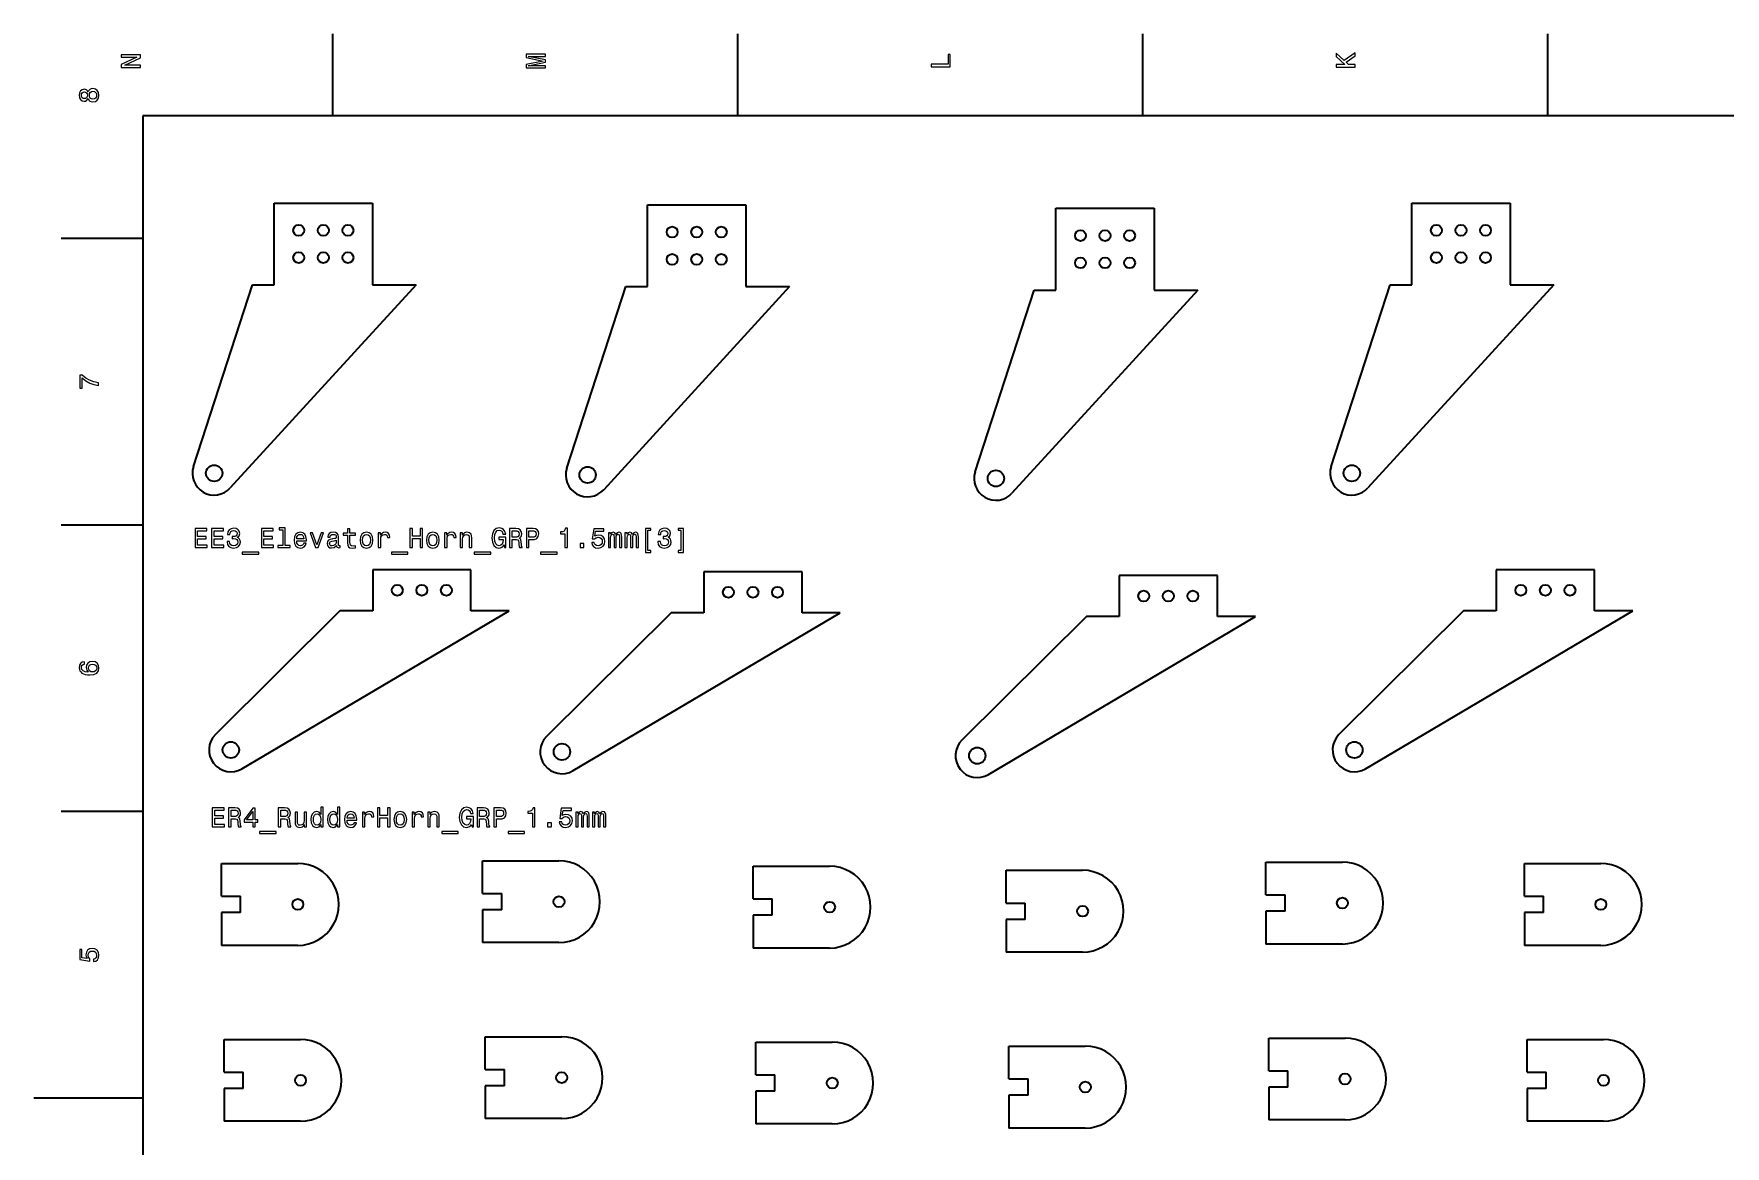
# Model space of a CAD drawing. Extents: x 0 to 1000, y 0 to 400.
# Drawn here: x 0 to 309.9, y 191.2 to 395 of the extents above; entities that cross this region are included whole.
import ezdxf

# ---------------------------------------------------------------- set-up
doc = ezdxf.new("R2010")
doc.units = 0

msp = doc.modelspace()

# ---------------------------------------------------------------- linework, layer by layer
at = {"color": 7, "lineweight": 35}
for p, q in [((54.799999, 380), (54.799999, 395)), ((129, 380), (129, 395)), ((203.199997, 380), (203.199997, 395)), ((277.399994, 380), (277.399994, 395)), ((980, 380), (20, 380)), ((20, 380), (20, 20)), ((44.046356, 363.994141), (62.046356, 363.994141)), ((44.046356, 348.994141), (44.046356, 363.994141)), ((62.046356, 363.994141), (62.046356, 348.994141)), ((112.466492, 363.674438), (130.466492, 363.674438)), ((112.466492, 348.674438), (112.466492, 363.674438)), ((130.466492, 363.674438), (130.466492, 348.674438)), ((187.281113, 363.034973), (205.281113, 363.034973)), ((187.281113, 348.034973), (187.281113, 363.034973)), ((205.281113, 363.034973), (205.281113, 348.034973)), ((252.504135, 363.994141), (270.50415, 363.994141)), ((252.504135, 348.994141), (252.504135, 363.994141)), ((270.50415, 363.994141), (270.50415, 348.994141)), ((20, 357.5), (5, 357.5)), ((29.242001, 315.729797), (40.046356, 348.994141)), ((70.046356, 348.994141), (35.996998, 311.793457)), ((40.046356, 348.994141), (44.046356, 348.994141)), ((62.046356, 348.994141), (70.046356, 348.994141)), ((97.662132, 315.410095), (108.466492, 348.674438)), ((138.466492, 348.674438), (104.41713, 311.473755)), ((108.466492, 348.674438), (112.466492, 348.674438)), ((130.466492, 348.674438), (138.466492, 348.674438)), ((172.476761, 314.77063), (183.281113, 348.034973)), ((213.281113, 348.034973), (179.23175, 310.83429)), ((183.281113, 348.034973), (187.281113, 348.034973)), ((205.281113, 348.034973), (213.281113, 348.034973)), ((237.699783, 315.729797), (248.504135, 348.994141)), ((278.50415, 348.994141), (244.454773, 311.793457)), ((248.504135, 348.994141), (252.504135, 348.994141)), ((270.50415, 348.994141), (278.50415, 348.994141)), ((20, 305), (5, 305)), ((62.096001, 296.791779), (62.096001, 289.291779)), ((80.096001, 296.791779), (62.096001, 296.791779)), ((80.096001, 289.291779), (80.096001, 296.791779)), ((122.771049, 296.441071), (122.771049, 288.941071)), ((140.771057, 296.441071), (122.771049, 296.441071)), ((140.771057, 288.941071), (140.771057, 296.441071)), ((198.877899, 295.739624), (198.877899, 288.239624)), ((216.877899, 295.739624), (198.877899, 295.739624)), ((216.877899, 288.239624), (216.877899, 295.739624)), ((267.970276, 296.791809), (267.970276, 289.291809)), ((285.970276, 296.791809), (267.970276, 296.791809)), ((285.970276, 289.291809), (285.970276, 296.791809)), ((56.096001, 289.291779), (33.277344, 266.629944)), ((38.131428, 260.348389), (87.096001, 289.291779)), ((62.096001, 289.291779), (56.096001, 289.291779)), ((87.096001, 289.291779), (80.096001, 289.291779)), ((116.771049, 288.941071), (93.952393, 266.279236)), ((98.806473, 259.997681), (147.771057, 288.941071)), ((122.771049, 288.941071), (116.771049, 288.941071)), ((147.771057, 288.941071), (140.771057, 288.941071)), ((192.877899, 288.239624), (170.059235, 265.577789)), ((174.91333, 259.296204), (223.877899, 288.239624)), ((198.877899, 288.239624), (192.877899, 288.239624)), ((223.877899, 288.239624), (216.877899, 288.239624)), ((261.970276, 289.291809), (239.151611, 266.629974)), ((244.005707, 260.348389), (292.970276, 289.291809)), ((267.970276, 289.291809), (261.970276, 289.291809)), ((292.970276, 289.291809), (285.970276, 289.291809)), ((20, 252.5), (5, 252.5)), ((34.374817, 236.98587), (34.374817, 242.98587)), ((34.374817, 242.98587), (48.374817, 242.98587)), ((82.225311, 237.48172), (82.225311, 243.48172)), ((82.225311, 243.48172), (96.225311, 243.48172)), ((131.81131, 236.48999), (131.81131, 242.48999)), ((131.81131, 242.48999), (145.81131, 242.48999)), ((178.17421, 235.746216), (178.17421, 241.746216)), ((178.17421, 241.746216), (192.17421, 241.746216)), ((225.776779, 237.233795), (225.776779, 243.233795)), ((225.776779, 243.233795), (239.776779, 243.233795)), ((273.131409, 236.985855), (273.131409, 242.985855)), ((273.131409, 242.985855), (287.131409, 242.985855)), ((34.374817, 236.98587), (37.874817, 236.98587)), ((37.874817, 233.98587), (37.874817, 236.98587)), ((82.225311, 237.48172), (85.725311, 237.48172)), ((85.725311, 234.48172), (85.725311, 237.48172)), ((131.81131, 236.48999), (135.31131, 236.48999)), ((135.31131, 233.48999), (135.31131, 236.48999)), ((178.17421, 235.746216), (181.67421, 235.746216)), ((181.67421, 232.746216), (181.67421, 235.746216)), ((225.776779, 237.233795), (229.276779, 237.233795)), ((229.276779, 234.233795), (229.276779, 237.233795)), ((273.131409, 236.985855), (276.631409, 236.985855)), ((276.631409, 233.985855), (276.631409, 236.985855)), ((37.874817, 233.98587), (34.374817, 233.98587)), ((34.374817, 233.98587), (34.374817, 227.98587)), ((85.725311, 234.48172), (82.225311, 234.48172)), ((82.225311, 234.48172), (82.225311, 228.48172)), ((135.31131, 233.48999), (131.81131, 233.48999)), ((131.81131, 233.48999), (131.81131, 227.48999)), ((181.67421, 232.746216), (178.17421, 232.746216)), ((178.17421, 232.746216), (178.17421, 226.746216)), ((229.276779, 234.233795), (225.776779, 234.233795)), ((225.776779, 234.233795), (225.776779, 228.233795)), ((276.631409, 233.985855), (273.131409, 233.985855)), ((273.131409, 233.985855), (273.131409, 227.985855)), ((48.374817, 227.98587), (34.374817, 227.98587)), ((96.225311, 228.48172), (82.225311, 228.48172)), ((145.81131, 227.48999), (131.81131, 227.48999)), ((192.17421, 226.746216), (178.17421, 226.746216)), ((239.776779, 228.233795), (225.776779, 228.233795)), ((287.131409, 227.985855), (273.131409, 227.985855)), ((34.870667, 204.754959), (34.870667, 210.754959)), ((34.870667, 210.754959), (48.870667, 210.754959)), ((82.721161, 205.250809), (82.721161, 211.250809)), ((82.721161, 211.250809), (96.721161, 211.250809)), ((226.272629, 205.002884), (226.272629, 211.002884)), ((226.272629, 211.002884), (240.272629, 211.002884)), ((273.627258, 204.754944), (273.627258, 210.754944)), ((273.627258, 210.754944), (287.627258, 210.754944)), ((132.307159, 204.259079), (132.307159, 210.259079)), ((132.307159, 210.259079), (146.307159, 210.259079)), ((178.670059, 203.515305), (178.670059, 209.515305)), ((178.670059, 209.515305), (192.670059, 209.515305)), ((34.870667, 204.754959), (38.370667, 204.754959)), ((38.370667, 201.754959), (38.370667, 204.754959)), ((82.721161, 205.250809), (86.221161, 205.250809)), ((86.221161, 202.250809), (86.221161, 205.250809)), ((226.272629, 205.002884), (229.772629, 205.002884)), ((229.772629, 202.002884), (229.772629, 205.002884)), ((273.627258, 204.754944), (277.127258, 204.754944)), ((277.127258, 201.754944), (277.127258, 204.754944)), ((38.370667, 201.754959), (34.870667, 201.754959)), ((34.870667, 201.754959), (34.870667, 195.754959)), ((86.221161, 202.250809), (82.721161, 202.250809)), ((82.721161, 202.250809), (82.721161, 196.250809)), ((132.307159, 204.259079), (135.807159, 204.259079)), ((135.807159, 201.259079), (135.807159, 204.259079)), ((178.670059, 203.515305), (182.170059, 203.515305)), ((182.170059, 200.515305), (182.170059, 203.515305)), ((229.772629, 202.002884), (226.272629, 202.002884)), ((226.272629, 202.002884), (226.272629, 196.002884)), ((277.127258, 201.754944), (273.627258, 201.754944)), ((273.627258, 201.754944), (273.627258, 195.754944)), ((20, 200), (0, 200)), ((135.807159, 201.259079), (132.307159, 201.259079)), ((132.307159, 201.259079), (132.307159, 195.259079)), ((182.170059, 200.515305), (178.670059, 200.515305)), ((178.670059, 200.515305), (178.670059, 194.515305)), ((48.870667, 195.754959), (34.870667, 195.754959)), ((96.721161, 196.250809), (82.721161, 196.250809)), ((146.307159, 195.259079), (132.307159, 195.259079)), ((240.272629, 196.002884), (226.272629, 196.002884)), ((287.627258, 195.754944), (273.627258, 195.754944)), ((192.670059, 194.515305), (178.670059, 194.515305))]:
    msp.add_line(p, q, dxfattribs=at)
at = {"color": 7, "lineweight": 13}
for points in [[(19.533215, 388.850159), (19.533215, 389.268738), (16.663618, 389.268738), (19.533215, 390.610229), (19.533215, 391.149872), (16.033215, 391.149872), (16.033215, 390.726227), (18.902811, 390.726227), (16.033215, 389.399872), (16.033215, 388.850159)], [(93.733215, 388.739197), (93.733215, 389.127533), (90.555984, 389.127533), (93.733215, 389.783142), (93.733215, 390.216858), (90.555984, 390.867432), (93.733215, 390.867432), (93.733215, 391.260803), (90.233215, 391.260803), (90.233215, 390.645538), (93.319672, 390), (90.233215, 389.359528), (90.233215, 388.739197)], [(167.933212, 388.976227), (167.933212, 391.225525), (167.509583, 391.225525), (167.509583, 389.440216), (164.433212, 389.440216), (164.433212, 388.976227)], [(242.133209, 388.90564), (242.133209, 389.369598), (240.887527, 389.369598), (240.443726, 389.783142), (242.133209, 390.958221), (242.133209, 391.523071), (240.105835, 390.110962), (238.633209, 391.482727), (238.633209, 390.867432), (240.25209, 389.369598), (238.633209, 389.369598), (238.633209, 388.90564)], [(9.947045, 383.124634), (10.088256, 382.867432), (10.284942, 382.690918), (10.532061, 382.579987), (10.829611, 382.544678), (11.278458, 382.625366), (11.626441, 382.857361), (11.848343, 383.235596), (11.934077, 383.75), (11.848343, 384.259369), (11.626441, 384.637604), (11.278458, 384.869598), (10.829611, 384.955322), (10.532061, 384.914978), (10.284942, 384.809082), (10.088256, 384.627533), (9.947046, 384.375366), (9.826008, 384.577087), (9.659582, 384.718292), (9.457852, 384.804047), (9.210734, 384.83429), (8.852665, 384.753601), (8.565201, 384.541779), (8.378602, 384.198853), (8.307997, 383.75), (8.378602, 383.296112), (8.565201, 382.953186), (8.852665, 382.736328), (9.210734, 382.660675), (9.457852, 382.685883), (9.659582, 382.771606)], [(9.251081, 383.139771), (9.029179, 383.180115), (8.857708, 383.301147), (8.751801, 383.492798), (8.711454, 383.75), (8.751801, 384.002167), (8.857708, 384.193817), (9.029179, 384.31485), (9.251081, 384.360229), (9.478025, 384.31485), (9.654538, 384.193817), (9.770533, 384.002167), (9.805836, 383.75), (9.76549, 383.492798), (9.654538, 383.301147), (9.478025, 383.180115)], [(10.819524, 383.028839), (10.552233, 383.074219), (10.350504, 383.220459), (10.21938, 383.447418), (10.173991, 383.75), (10.21938, 384.047546), (10.350504, 384.274506), (10.552233, 384.420746), (10.819524, 384.471191), (11.106988, 384.420746), (11.323847, 384.274506), (11.465057, 384.047546), (11.510447, 383.75), (11.465057, 383.447418), (11.323847, 383.220459), (11.106988, 383.074219)], [(11.833213, 330.549011), (11.833213, 331.05835), (11.001081, 331.224792), (10.224423, 331.517303), (9.503242, 331.930847), (8.82745, 332.470459), (8.408861, 332.470459), (8.408861, 330.069885), (8.867795, 330.069885), (8.867795, 331.986328), (9.548631, 331.431549), (10.259726, 331.01297), (11.01621, 330.720459)], [(29.543192, 300.875549), (31.762213, 300.875549), (31.762213, 301.299194), (30.00717, 301.299194), (30.00717, 302.484344), (31.57057, 302.484344), (31.57057, 302.902924), (30.00717, 302.902924), (30.00717, 303.951904), (31.721867, 303.951904), (31.721867, 304.375549), (29.543192, 304.375549)], [(32.579216, 300.875549), (34.798237, 300.875549), (34.798237, 301.299194), (33.043194, 301.299194), (33.043194, 302.484344), (34.606594, 302.484344), (34.606594, 302.902924), (33.043194, 302.902924), (33.043194, 303.951904), (34.757889, 303.951904), (34.757889, 304.375549), (32.579216, 304.375549)], [(35.403423, 301.974976), (35.403423, 301.939667), (35.484116, 301.455505), (35.721146, 301.092407), (36.094345, 300.860413), (36.588581, 300.774689), (37.113075, 300.860413), (37.506451, 301.082336), (37.75861, 301.435333), (37.849388, 301.889252), (37.809044, 302.186798), (37.69809, 302.428864), (37.516537, 302.615448), (37.27446, 302.751617), (37.602272, 303.023956), (37.718266, 303.457672), (37.642616, 303.851044), (37.425758, 304.14859), (37.072731, 304.335205), (36.588581, 304.400757), (36.134689, 304.320068), (35.786709, 304.098175), (35.559765, 303.745148), (35.484116, 303.276123), (35.484116, 303.240814), (35.932961, 303.240814), (35.973309, 303.563599), (36.104431, 303.795593), (36.316246, 303.936798), (36.6138, 303.987213), (36.876045, 303.946869), (37.067688, 303.840973), (37.183685, 303.669495), (37.229073, 303.4375), (37.183685, 303.190399), (37.062645, 303.023956), (36.85083, 302.923096), (36.563366, 302.892853), (36.36668, 302.897888), (36.36668, 302.499481), (36.6138, 302.509552), (36.931522, 302.464172), (37.168552, 302.34314), (37.309761, 302.146454), (37.360195, 301.889252), (37.304718, 301.596741), (37.158466, 301.379883), (36.926479, 301.243713), (36.618843, 301.198303), (36.301117, 301.248749), (36.06913, 301.400055), (35.922874, 301.64212), (35.867401, 301.974976)], [(41.687286, 300.875549), (43.906303, 300.875549), (43.906303, 301.299194), (42.15126, 301.299194), (42.15126, 302.484344), (43.714661, 302.484344), (43.714661, 302.902924), (42.15126, 302.902924), (42.15126, 303.951904), (43.865959, 303.951904), (43.865959, 304.375549), (41.687286, 304.375549)], [(45.621002, 304.123383), (45.621002, 301.248749), (44.708179, 301.248749), (44.708179, 300.875549), (46.972588, 300.875549), (46.972588, 301.248749), (46.064808, 301.248749), (46.064808, 304.496582), (44.925037, 304.496582), (44.925037, 304.123383)], [(57.477631, 303.114746), (57.477631, 301.758118), (57.507889, 301.319366), (57.649101, 301.016754), (57.931519, 300.84024), (58.410629, 300.779724), (58.935123, 300.804932), (58.935123, 301.188232), (58.551838, 301.157959), (58.203857, 301.198303), (58.017258, 301.324402), (57.936562, 301.536224), (57.921432, 301.833771), (57.921432, 303.114746), (58.935123, 303.114746), (58.935123, 303.492981), (57.921432, 303.492981), (57.921432, 304.28476), (57.477631, 304.28476), (57.477631, 303.492981), (56.71106, 303.492981), (56.71106, 303.114746)], [(68.900543, 300.875549), (69.369553, 300.875549), (69.369553, 302.519653), (70.771576, 302.519653), (70.771576, 300.875549), (71.23555, 300.875549), (71.23555, 304.375549), (70.771576, 304.375549), (70.771576, 302.948303), (69.369553, 302.948303), (69.369553, 304.375549), (68.900543, 304.375549)], [(86.173584, 301.344574), (86.259323, 300.875549), (86.51149, 300.875549), (86.51149, 302.766754), (85.23555, 302.766754), (85.23555, 302.338074), (86.022293, 302.338074), (86.022293, 302.307831), (85.961777, 301.843842), (85.800385, 301.500916), (85.553268, 301.284058), (85.245636, 301.21344), (84.902695, 301.30423), (84.635406, 301.576569), (84.463936, 302.025391), (84.403412, 302.640686), (84.458893, 303.250916), (84.630356, 303.699768), (84.902695, 303.972076), (85.270851, 304.067902), (85.52301, 304.017487), (85.729782, 303.876282), (85.881081, 303.639252), (85.966812, 303.321503), (86.466095, 303.321503), (86.334976, 303.805664), (86.087852, 304.168762), (85.739868, 304.390686), (85.301109, 304.471375), (84.726181, 304.345276), (84.292465, 303.977142), (84.015091, 303.397156), (83.919266, 302.625549), (84.015091, 301.848907), (84.292465, 301.268921), (84.700966, 300.900757), (85.215378, 300.779724), (85.502838, 300.820068), (85.76004, 300.920929), (85.981949, 301.097443)], [(87.162064, 300.875549), (87.631081, 300.875549), (87.631081, 302.35321), (88.110184, 302.35321), (88.463211, 302.338074), (88.68512, 302.267487), (88.806152, 302.101044), (88.856583, 301.803497), (88.881805, 301.349609), (88.912064, 301.052063), (88.97258, 300.875549), (89.502121, 300.875549), (89.502121, 300.971375), (89.386124, 301.112579), (89.345779, 301.374817), (89.310471, 301.939667), (89.224739, 302.358246), (89.108749, 302.48938), (88.927185, 302.585205), (89.128922, 302.711273), (89.270126, 302.887787), (89.360909, 303.109711), (89.391167, 303.376984), (89.320557, 303.800629), (89.118835, 304.118347), (88.78598, 304.309998), (88.332092, 304.375549), (87.162064, 304.375549)], [(88.200966, 303.946869), (88.508606, 303.916626), (88.725464, 303.820801), (88.861626, 303.644287), (88.907013, 303.366913), (88.856583, 303.074402), (88.720413, 302.897888), (88.488434, 302.807098), (88.1707, 302.781891), (87.631081, 302.781891), (87.631081, 303.946869)], [(90.258606, 300.875549), (90.72258, 300.875549), (90.72258, 302.35321), (91.236984, 302.35321), (91.756439, 302.378418), (92.169983, 302.554932), (92.437271, 302.897888), (92.528053, 303.366913), (92.457443, 303.800629), (92.255722, 304.118347), (91.922867, 304.309998), (91.468979, 304.375549), (90.258606, 304.375549)], [(91.342896, 303.946869), (91.645493, 303.916626), (91.867386, 303.820801), (91.99852, 303.644287), (92.0439, 303.366913), (91.993469, 303.074402), (91.8573, 302.897888), (91.62532, 302.807098), (91.307587, 302.781891), (90.72258, 302.781891), (90.72258, 303.946869)], [(97.303986, 300.875549), (97.762924, 300.875549), (97.762924, 304.400757), (97.419983, 304.400757), (97.329201, 304.09314), (97.147652, 303.886353), (96.87027, 303.76532), (96.486984, 303.724976), (96.486984, 303.366913), (97.303986, 303.366913)], [(102.216095, 301.788361), (102.327049, 301.374817), (102.574165, 301.052063), (102.937279, 300.850342), (103.401253, 300.774689), (103.910622, 300.865448), (104.309036, 301.112579), (104.561195, 301.505951), (104.657021, 302.010284), (104.571289, 302.479309), (104.329208, 302.847443), (103.950966, 303.084473), (103.461777, 303.170227), (103.083534, 303.109711), (102.791023, 302.943268), (102.932236, 303.886353), (104.465378, 303.886353), (104.465378, 304.299896), (102.594337, 304.299896), (102.316963, 302.444), (102.720421, 302.444), (103.012924, 302.68103), (103.386124, 302.766754), (103.708893, 302.711273), (103.956009, 302.549896), (104.11235, 302.302795), (104.167824, 301.985046), (104.11235, 301.667328), (103.950966, 301.420227), (103.70385, 301.263885), (103.386124, 301.208405), (103.118835, 301.243713), (102.912064, 301.359711), (102.760765, 301.54126), (102.68512, 301.788361)], [(112.524467, 300.325836), (112.524467, 304.037659), (113.064087, 304.037659), (113.064087, 304.375549), (112.080658, 304.375549), (112.080658, 299.987946), (113.064087, 299.987946), (113.064087, 300.325836)], [(114.340027, 301.974976), (114.340027, 301.939667), (114.420723, 301.455505), (114.657753, 301.092407), (115.030952, 300.860413), (115.525185, 300.774689), (116.049683, 300.860413), (116.443054, 301.082336), (116.695213, 301.435333), (116.785995, 301.889252), (116.745651, 302.186798), (116.634697, 302.428864), (116.45314, 302.615448), (116.211067, 302.751617), (116.538879, 303.023956), (116.654869, 303.457672), (116.579224, 303.851044), (116.362366, 304.14859), (116.009338, 304.335205), (115.525185, 304.400757), (115.071297, 304.320068), (114.723312, 304.098175), (114.496368, 303.745148), (114.420723, 303.276123), (114.420723, 303.240814), (114.869568, 303.240814), (114.909912, 303.563599), (115.041039, 303.795593), (115.252853, 303.936798), (115.5504, 303.987213), (115.812653, 303.946869), (116.004295, 303.840973), (116.120285, 303.669495), (116.16568, 303.4375), (116.120285, 303.190399), (115.999252, 303.023956), (115.787437, 302.923096), (115.499969, 302.892853), (115.303284, 302.897888), (115.303284, 302.499481), (115.5504, 302.509552), (115.868126, 302.464172), (116.105156, 302.34314), (116.246368, 302.146454), (116.296799, 301.889252), (116.241325, 301.596741), (116.09507, 301.379883), (115.863083, 301.243713), (115.55545, 301.198303), (115.237724, 301.248749), (115.005737, 301.400055), (114.859482, 301.64212), (114.804008, 301.974976)], [(118.57634, 300.325836), (118.03672, 300.325836), (118.03672, 299.987946), (119.020149, 299.987946), (119.020149, 304.375549), (118.03672, 304.375549), (118.03672, 304.037659), (118.57634, 304.037659)], [(48.162788, 302.101044), (49.938004, 302.101044), (49.943047, 302.307831), (49.862358, 302.887787), (49.640457, 303.321503), (49.28743, 303.583771), (48.818409, 303.679596), (48.359474, 303.578705), (48.006451, 303.296295), (47.779503, 302.837372), (47.698814, 302.232178), (47.77446, 301.611847), (48.001404, 301.157959), (48.349388, 300.875549), (48.80328, 300.779724), (49.196651, 300.845276), (49.519417, 301.016754), (49.756451, 301.289093), (49.892616, 301.652191), (49.453857, 301.652191), (49.363079, 301.45047), (49.231956, 301.299194), (48.858757, 301.178131), (48.571289, 301.233612), (48.354431, 301.410126), (48.213223, 301.697601), (48.162788, 302.085938)], [(48.162788, 302.474243), (48.218266, 302.822235), (48.354431, 303.079437), (48.561203, 303.235779), (48.833542, 303.29126), (49.10083, 303.235779), (49.307602, 303.079437), (49.433685, 302.822235), (49.479073, 302.474243)], [(51.622444, 300.875549), (52.091465, 300.875549), (53.079937, 303.583771), (52.621002, 303.583771), (51.859474, 301.400055), (51.082817, 303.583771), (50.618843, 303.583771)], [(55.455299, 301.228577), (55.455299, 301.21344), (55.480515, 301.041962), (55.55616, 300.920929), (55.873886, 300.825104), (56.121002, 300.865448), (56.121002, 301.208405), (56.015095, 301.193268), (55.873886, 301.25882), (55.848671, 301.460571), (55.848671, 302.862579), (55.788151, 303.220642), (55.611637, 303.472809), (55.304001, 303.624115), (54.870285, 303.679596), (54.446651, 303.61908), (54.133972, 303.447601), (53.937286, 303.180298), (53.871723, 302.827271), (53.871723, 302.797028), (54.270138, 302.797028), (54.305443, 303.00882), (54.416393, 303.160126), (54.597946, 303.250916), (54.855152, 303.286224), (55.102272, 303.260986), (55.278786, 303.185333), (55.384689, 303.05423), (55.419994, 302.872681), (55.399822, 302.660858), (55.31913, 302.554932), (55.117401, 302.504517), (54.739159, 302.464172), (54.305443, 302.373383), (53.997803, 302.212006), (53.816246, 301.959839), (53.760773, 301.586639), (53.811203, 301.253784), (53.967545, 301.006683), (54.219704, 300.850342), (54.567688, 300.794861), (55.036709, 300.900757)], [(55.404865, 301.823669), (55.344345, 301.561432), (55.182961, 301.359711), (54.940887, 301.228577), (54.643337, 301.183197), (54.451694, 301.208405), (54.315529, 301.289093), (54.229794, 301.430298), (54.204575, 301.626984), (54.224751, 301.803497), (54.305443, 301.929596), (54.628208, 302.070801), (55.036709, 302.131317), (55.404865, 302.25235)], [(59.78743, 302.227142), (59.868118, 301.611847), (60.100109, 301.157959), (60.468262, 300.875549), (60.962502, 300.779724), (61.451694, 300.875549), (61.819847, 301.152924), (62.051838, 301.606812), (62.137573, 302.227142), (62.051838, 302.842407), (61.819847, 303.301331), (61.451694, 303.578705), (60.962502, 303.679596), (60.468262, 303.578705), (60.100109, 303.296295), (59.868118, 302.842407)], [(60.241318, 302.232178), (60.286705, 302.686066), (60.427917, 303.013885), (60.654861, 303.215607), (60.962502, 303.286224), (61.265095, 303.215607), (61.492039, 303.018921), (61.633247, 302.686066), (61.683681, 302.232178), (61.633247, 301.773254), (61.492039, 301.440399), (61.265095, 301.238647), (60.962502, 301.173096), (60.654861, 301.238647), (60.427917, 301.440399), (60.286705, 301.773254)], [(63.121002, 300.875549), (63.564804, 300.875549), (63.564804, 302.423828), (63.610195, 302.797028), (63.746361, 303.064301), (63.968262, 303.225708), (64.265808, 303.281158), (64.487717, 303.24588), (64.654144, 303.144989), (64.755005, 302.973541), (64.790314, 302.741547), (65.239151, 302.741547), (65.178635, 303.150055), (65.012207, 303.442566), (64.734833, 303.61908), (64.35659, 303.679596), (64.099388, 303.639252), (63.877483, 303.538361), (63.680798, 303.366913), (63.52446, 303.134918), (63.52446, 303.583771), (63.121002, 303.583771)], [(71.931519, 302.227142), (72.012207, 301.611847), (72.244202, 301.157959), (72.61235, 300.875549), (73.10659, 300.779724), (73.595779, 300.875549), (73.963936, 301.152924), (74.195923, 301.606812), (74.281662, 302.227142), (74.195923, 302.842407), (73.963936, 303.301331), (73.595779, 303.578705), (73.10659, 303.679596), (72.61235, 303.578705), (72.244202, 303.296295), (72.012207, 302.842407)], [(72.385406, 302.232178), (72.430801, 302.686066), (72.572006, 303.013885), (72.79895, 303.215607), (73.10659, 303.286224), (73.40918, 303.215607), (73.636124, 303.018921), (73.777336, 302.686066), (73.827774, 302.232178), (73.777336, 301.773254), (73.636124, 301.440399), (73.40918, 301.238647), (73.10659, 301.173096), (72.79895, 301.238647), (72.572006, 301.440399), (72.430801, 301.773254)], [(75.265091, 300.875549), (75.708893, 300.875549), (75.708893, 302.423828), (75.754288, 302.797028), (75.89045, 303.064301), (76.11235, 303.225708), (76.409897, 303.281158), (76.631805, 303.24588), (76.798233, 303.144989), (76.899094, 302.973541), (76.934402, 302.741547), (77.38324, 302.741547), (77.322723, 303.150055), (77.156296, 303.442566), (76.878922, 303.61908), (76.500679, 303.679596), (76.243477, 303.639252), (76.021576, 303.538361), (75.82489, 303.366913), (75.668549, 303.134918), (75.668549, 303.583771), (75.265091, 303.583771)], [(78.134689, 300.875549), (78.578491, 300.875549), (78.578491, 302.438965), (78.623878, 302.797028), (78.770126, 303.059265), (78.997078, 303.220642), (79.299667, 303.281158), (79.541748, 303.230743), (79.693039, 303.094574), (79.768692, 302.867615), (79.793907, 302.565033), (79.793907, 300.875549), (80.237709, 300.875549), (80.237709, 302.655823), (80.217537, 303.013885), (80.126755, 303.311432), (79.829208, 303.583771), (79.365234, 303.679596), (79.108032, 303.644287), (78.891174, 303.548462), (78.704575, 303.387085), (78.558319, 303.170227), (78.558319, 303.583771), (78.134689, 303.583771)], [(100.082809, 300.875549), (100.778778, 300.875549), (100.778778, 301.626984), (100.082809, 301.626984)], [(105.282387, 300.875549), (105.690887, 300.875549), (105.690887, 302.686066), (105.716103, 302.958405), (105.791748, 303.15509), (105.907745, 303.271088), (106.059044, 303.316467), (106.180077, 303.276123), (106.260773, 303.175262), (106.301117, 303.003784), (106.316246, 302.776855), (106.316246, 300.875549), (106.699532, 300.875549), (106.699532, 302.686066), (106.724747, 302.953369), (106.800392, 303.150055), (106.921432, 303.271088), (107.072731, 303.316467), (107.193764, 303.276123), (107.27446, 303.175262), (107.32489, 302.776855), (107.32489, 300.875549), (107.733391, 300.875549), (107.733391, 302.746582), (107.708176, 303.134918), (107.627487, 303.432465), (107.466103, 303.614014), (107.20385, 303.679596), (106.896217, 303.578705), (106.659187, 303.286224), (106.472588, 303.573669), (106.159904, 303.679596), (105.872444, 303.578705), (105.675758, 303.296295), (105.675758, 303.583771), (105.282387, 303.583771)], [(108.318413, 300.875549), (108.726913, 300.875549), (108.726913, 302.686066), (108.752129, 302.958405), (108.827774, 303.15509), (108.943771, 303.271088), (109.09507, 303.316467), (109.216103, 303.276123), (109.296799, 303.175262), (109.337143, 303.003784), (109.352272, 302.776855), (109.352272, 300.875549), (109.735558, 300.875549), (109.735558, 302.686066), (109.760773, 302.953369), (109.836418, 303.150055), (109.957458, 303.271088), (110.108757, 303.316467), (110.22979, 303.276123), (110.310486, 303.175262), (110.360916, 302.776855), (110.360916, 300.875549), (110.769417, 300.875549), (110.769417, 302.746582), (110.744202, 303.134918), (110.663513, 303.432465), (110.502129, 303.614014), (110.239876, 303.679596), (109.932243, 303.578705), (109.695213, 303.286224), (109.508614, 303.573669), (109.19593, 303.679596), (108.90847, 303.578705), (108.711784, 303.296295), (108.711784, 303.583771), (108.318413, 303.583771)], [(38.192329, 300.038361), (38.192329, 299.685333), (41.228352, 299.685333), (41.228352, 300.038361)], [(65.516533, 300.038361), (65.516533, 299.685333), (68.552551, 299.685333), (68.552551, 300.038361)], [(80.69664, 300.038361), (80.69664, 299.685333), (83.732666, 299.685333), (83.732666, 300.038361)], [(92.840729, 300.038361), (92.840729, 299.685333), (95.876755, 299.685333), (95.876755, 300.038361)], [(9.276297, 279.960388), (8.867795, 279.864563), (8.565201, 279.64267), (8.373559, 279.299713), (8.307997, 278.855927), (8.3433, 278.55835), (8.43912, 278.301147), (8.595461, 278.074219), (8.817363, 277.882568), (9.09474, 277.731262), (9.432636, 277.620331), (9.831051, 277.549713), (10.279899, 277.529541), (10.996037, 277.610229), (11.51549, 277.857361), (11.82817, 278.255768), (11.934077, 278.800446), (11.8433, 279.289642), (11.606268, 279.662842), (11.233068, 279.904907), (10.759006, 279.990631), (10.279899, 279.904907), (9.911743, 279.672913), (9.679754, 279.31485), (9.599063, 278.871033), (9.699927, 278.391937), (9.987391, 278.033875), (9.432636, 278.109528), (9.034222, 278.270905), (8.79719, 278.518005), (8.716498, 278.860962), (8.756844, 279.113129), (8.862752, 279.304749), (9.039265, 279.430847), (9.276297, 279.496399)], [(10.764049, 279.501434), (11.081772, 279.445984), (11.323847, 279.304749), (11.48523, 279.07782), (11.535663, 278.79541), (11.48523, 278.497833), (11.32889, 278.270905), (11.086815, 278.124634), (10.769092, 278.079254), (10.456411, 278.1297), (10.21938, 278.270905), (10.068083, 278.502899), (10.012608, 278.815582), (10.068083, 279.087891), (10.214336, 279.304749), (10.451368, 279.445984)], [(32.698521, 249.688766), (34.917542, 249.688766), (34.917542, 250.112396), (33.162498, 250.112396), (33.162498, 251.297562), (34.725899, 251.297562), (34.725899, 251.716141), (33.162498, 251.716141), (33.162498, 252.765137), (34.877193, 252.765137), (34.877193, 253.188766), (32.698521, 253.188766)], [(35.66898, 249.688766), (36.138, 249.688766), (36.138, 251.166428), (36.617107, 251.166428), (36.970135, 251.151306), (37.192036, 251.080704), (37.313072, 250.914276), (37.363506, 250.616714), (37.388721, 250.162827), (37.41898, 249.86528), (37.4795, 249.688766), (38.009037, 249.688766), (38.009037, 249.784592), (37.893044, 249.925797), (37.852699, 250.188049), (37.817394, 250.752884), (37.731659, 251.171478), (37.615665, 251.302597), (37.434113, 251.398422), (37.635841, 251.524506), (37.77705, 251.701019), (37.867828, 251.922913), (37.898087, 252.190201), (37.827484, 252.613846), (37.625755, 252.931564), (37.2929, 253.123199), (36.839008, 253.188766), (35.66898, 253.188766)], [(36.707886, 252.760086), (37.015522, 252.729828), (37.23238, 252.634018), (37.368549, 252.457504), (37.413937, 252.180115), (37.363506, 251.887619), (37.227337, 251.711105), (36.99535, 251.620316), (36.677628, 251.595108), (36.138, 251.595108), (36.138, 252.760086)], [(40.107021, 249.688766), (40.560913, 249.688766), (40.560913, 250.556198), (41.060192, 250.556198), (41.060192, 250.959656), (40.560913, 250.959656), (40.560913, 253.113113), (40.101978, 253.113113), (38.568836, 251), (38.568836, 250.556198), (40.107021, 250.556198)], [(38.99247, 250.959656), (40.107021, 252.528107), (40.107021, 250.959656)], [(44.77705, 249.688766), (45.246071, 249.688766), (45.246071, 251.166428), (45.725178, 251.166428), (46.078201, 251.151306), (46.300106, 251.080704), (46.421143, 250.914276), (46.471573, 250.616714), (46.496792, 250.162827), (46.52705, 249.86528), (46.58757, 249.688766), (47.117107, 249.688766), (47.117107, 249.784592), (47.001114, 249.925797), (46.96077, 250.188049), (46.925465, 250.752884), (46.839729, 251.171478), (46.723736, 251.302597), (46.542179, 251.398422), (46.743908, 251.524506), (46.88512, 251.701019), (46.975899, 251.922913), (47.006157, 252.190201), (46.935551, 252.613846), (46.733822, 252.931564), (46.40097, 253.123199), (45.947079, 253.188766), (44.77705, 253.188766)], [(45.815956, 252.760086), (46.123592, 252.729828), (46.34045, 252.634018), (46.476616, 252.457504), (46.522007, 252.180115), (46.471573, 251.887619), (46.335407, 251.711105), (46.10342, 251.620316), (45.785698, 251.595108), (45.246071, 251.595108), (45.246071, 252.760086)], [(49.981659, 252.396973), (49.537857, 252.396973), (49.537857, 250.833572), (49.487427, 250.470474), (49.341171, 250.208221), (49.114227, 250.046829), (48.816673, 249.996399), (48.579643, 250.036743), (48.428345, 250.157791), (48.342613, 250.364563), (48.322441, 250.657059), (48.322441, 252.396973), (47.878635, 252.396973), (47.878635, 250.616714), (47.893764, 250.258652), (47.989586, 249.961105), (48.282093, 249.688766), (48.751114, 249.592941), (49.003273, 249.62825), (49.220135, 249.719025), (49.406731, 249.875366), (49.558029, 250.10231), (49.558029, 249.688766), (49.981659, 249.688766)], [(52.594055, 250.107361), (52.594055, 249.688766), (53.037857, 249.688766), (53.037857, 253.309799), (52.599098, 253.309799), (52.599098, 251.983429), (52.2612, 252.366714), (52.054428, 252.457504), (51.817398, 252.492798), (51.388721, 252.391937), (51.05587, 252.109512), (50.839012, 251.655624), (50.763359, 251.045395), (50.839012, 250.435165), (51.05587, 249.976227), (51.388721, 249.688766), (51.817398, 249.592941), (52.054428, 249.62825), (52.266243, 249.719025)], [(51.893044, 252.094391), (52.185555, 252.023773), (52.407455, 251.827087), (52.538578, 251.499283), (52.589012, 251.045395), (52.538578, 250.586456), (52.407455, 250.258652), (52.185555, 250.056915), (51.893044, 249.991364), (51.615669, 250.056915), (51.403851, 250.258652), (51.262642, 250.591507), (51.217255, 251.045395), (51.262642, 251.494247), (51.403851, 251.822052), (51.615669, 252.023773)], [(55.630077, 250.107361), (55.630077, 249.688766), (56.073883, 249.688766), (56.073883, 253.309799), (55.63512, 253.309799), (55.63512, 251.983429), (55.297226, 252.366714), (55.090454, 252.457504), (54.85342, 252.492798), (54.424744, 252.391937), (54.091892, 252.109512), (53.875034, 251.655624), (53.799385, 251.045395), (53.875034, 250.435165), (54.091892, 249.976227), (54.424744, 249.688766), (54.85342, 249.592941), (55.090454, 249.62825), (55.302269, 249.719025)], [(54.92907, 252.094391), (55.221577, 252.023773), (55.443478, 251.827087), (55.5746, 251.499283), (55.625034, 251.045395), (55.5746, 250.586456), (55.443478, 250.258652), (55.221577, 250.056915), (54.92907, 249.991364), (54.651691, 250.056915), (54.439877, 250.258652), (54.298668, 250.591507), (54.253277, 251.045395), (54.298668, 251.494247), (54.439877, 251.822052), (54.651691, 252.023773)], [(57.390163, 250.914276), (59.165379, 250.914276), (59.170422, 251.121048), (59.089729, 251.701019), (58.867828, 252.134735), (58.514801, 252.396973), (58.045784, 252.492798), (57.586849, 252.391937), (57.233826, 252.109512), (57.006878, 251.650589), (56.926186, 251.045395), (57.001835, 250.425079), (57.228779, 249.971191), (57.576763, 249.688766), (58.030655, 249.592941), (58.424026, 249.658508), (58.746792, 249.829971), (58.983822, 250.10231), (59.119987, 250.465424), (58.681229, 250.465424), (58.59045, 250.263687), (58.459328, 250.112396), (58.086128, 249.991364), (57.798664, 250.046829), (57.581806, 250.223343), (57.440598, 250.510818), (57.390163, 250.899139)], [(57.390163, 251.287476), (57.445641, 251.635452), (57.581806, 251.892654), (57.788578, 252.048996), (58.060913, 252.104477), (58.328201, 252.048996), (58.534973, 251.892654), (58.661057, 251.635452), (58.706444, 251.287476)], [(60.204285, 249.688766), (60.648087, 249.688766), (60.648087, 251.23703), (60.693474, 251.610229), (60.829643, 251.877533), (61.051544, 252.03891), (61.349098, 252.094391), (61.570999, 252.059082), (61.737427, 251.958221), (61.838287, 251.786743), (61.873592, 251.554764), (62.322441, 251.554764), (62.261921, 251.963257), (62.095493, 252.255768), (61.818115, 252.432281), (61.439873, 252.492798), (61.182671, 252.452454), (60.96077, 252.351593), (60.764084, 252.180115), (60.607742, 251.948135), (60.607742, 252.396973), (60.204285, 252.396973)], [(62.9478, 249.688766), (63.416817, 249.688766), (63.416817, 251.332855), (64.818832, 251.332855), (64.818832, 249.688766), (65.282814, 249.688766), (65.282814, 253.188766), (64.818832, 253.188766), (64.818832, 251.761536), (63.416817, 251.761536), (63.416817, 253.188766), (62.9478, 253.188766)], [(65.978775, 251.040344), (66.059464, 250.425079), (66.291458, 249.971191), (66.659615, 249.688766), (67.153854, 249.592941), (67.643044, 249.688766), (68.0112, 249.966141), (68.243187, 250.420029), (68.328918, 251.040344), (68.243187, 251.655624), (68.0112, 252.114563), (67.643044, 252.391937), (67.153854, 252.492798), (66.659615, 252.391937), (66.291458, 252.109512), (66.059464, 251.655624)], [(66.432663, 251.045395), (66.478058, 251.499283), (66.619263, 251.827087), (66.846207, 252.028824), (67.153854, 252.099426), (67.456444, 252.028824), (67.683388, 251.832138), (67.8246, 251.499283), (67.875031, 251.045395), (67.8246, 250.586456), (67.683388, 250.253601), (67.456444, 250.05188), (67.153854, 249.986313), (66.846207, 250.05188), (66.619263, 250.253601), (66.478058, 250.586456)], [(69.312347, 249.688766), (69.756149, 249.688766), (69.756149, 251.23703), (69.801544, 251.610229), (69.937714, 251.877533), (70.159607, 252.03891), (70.457161, 252.094391), (70.679062, 252.059082), (70.84549, 251.958221), (70.94635, 251.786743), (70.981659, 251.554764), (71.430504, 251.554764), (71.369987, 251.963257), (71.20356, 252.255768), (70.926178, 252.432281), (70.547943, 252.492798), (70.290741, 252.452454), (70.068832, 252.351593), (69.872147, 252.180115), (69.715805, 251.948135), (69.715805, 252.396973), (69.312347, 252.396973)], [(72.181946, 249.688766), (72.625748, 249.688766), (72.625748, 251.252167), (72.671143, 251.610229), (72.81739, 251.872482), (73.044342, 252.033875), (73.346931, 252.094391), (73.589005, 252.043961), (73.740303, 251.907791), (73.815948, 251.680847), (73.841171, 251.37825), (73.841171, 249.688766), (74.284973, 249.688766), (74.284973, 251.469025), (74.264801, 251.827087), (74.174019, 252.124649), (73.876465, 252.396973), (73.412491, 252.492798), (73.155289, 252.457504), (72.938431, 252.361679), (72.751831, 252.200287), (72.605576, 251.983429), (72.605576, 252.396973), (72.181946, 252.396973)], [(80.220848, 250.157791), (80.30658, 249.688766), (80.558746, 249.688766), (80.558746, 251.579971), (79.282806, 251.579971), (79.282806, 251.151306), (80.06955, 251.151306), (80.06955, 251.121048), (80.009033, 250.657059), (79.847649, 250.314133), (79.600533, 250.097275), (79.292892, 250.026657), (78.949951, 250.117447), (78.682663, 250.389771), (78.5112, 250.838623), (78.450676, 251.453903), (78.506149, 252.064133), (78.67762, 252.51297), (78.949951, 252.785309), (79.318115, 252.881134), (79.570267, 252.830704), (79.777046, 252.689484), (79.928345, 252.452454), (80.014076, 252.134735), (80.513351, 252.134735), (80.382233, 252.618881), (80.135117, 252.981995), (79.787132, 253.203903), (79.348373, 253.284592), (78.773438, 253.158508), (78.339722, 252.790344), (78.062347, 252.210373), (77.966522, 251.438766), (78.062347, 250.662109), (78.339722, 250.082138), (78.74823, 249.713989), (79.262634, 249.592941), (79.550095, 249.633286), (79.807304, 249.734161), (80.029205, 249.910675)], [(81.20932, 249.688766), (81.678345, 249.688766), (81.678345, 251.166428), (82.157448, 251.166428), (82.510468, 251.151306), (82.732376, 251.080704), (82.853409, 250.914276), (82.903847, 250.616714), (82.929062, 250.162827), (82.95932, 249.86528), (83.019836, 249.688766), (83.549377, 249.688766), (83.549377, 249.784592), (83.43338, 249.925797), (83.393036, 250.188049), (83.357735, 250.752884), (83.272003, 251.171478), (83.156006, 251.302597), (82.974449, 251.398422), (83.176178, 251.524506), (83.31739, 251.701019), (83.408173, 251.922913), (83.438431, 252.190201), (83.367821, 252.613846), (83.166092, 252.931564), (82.833237, 253.123199), (82.379349, 253.188766), (81.20932, 253.188766)], [(82.24823, 252.760086), (82.555862, 252.729828), (82.77272, 252.634018), (82.90889, 252.457504), (82.954277, 252.180115), (82.903847, 251.887619), (82.767677, 251.711105), (82.53569, 251.620316), (82.217964, 251.595108), (81.678345, 251.595108), (81.678345, 252.760086)], [(84.305862, 249.688766), (84.769836, 249.688766), (84.769836, 251.166428), (85.284248, 251.166428), (85.803696, 251.19165), (86.217239, 251.368164), (86.484535, 251.711105), (86.575317, 252.180115), (86.504707, 252.613846), (86.302979, 252.931564), (85.970123, 253.123199), (85.516235, 253.188766), (84.305862, 253.188766)], [(85.390152, 252.760086), (85.692749, 252.729828), (85.91465, 252.634018), (86.045776, 252.457504), (86.091164, 252.180115), (86.040733, 251.887619), (85.904564, 251.711105), (85.672577, 251.620316), (85.354851, 251.595108), (84.769836, 251.595108), (84.769836, 252.760086)], [(91.35125, 249.688766), (91.810181, 249.688766), (91.810181, 253.213989), (91.467239, 253.213989), (91.376465, 252.906342), (91.194908, 252.69957), (90.917526, 252.578537), (90.534241, 252.538193), (90.534241, 252.180115), (91.35125, 252.180115)], [(96.263351, 250.601593), (96.374298, 250.188049), (96.621422, 249.86528), (96.984535, 249.663544), (97.448509, 249.587906), (97.957878, 249.67868), (98.356293, 249.925797), (98.608452, 250.319168), (98.704269, 250.823486), (98.618538, 251.292511), (98.376465, 251.660675), (97.998222, 251.897705), (97.509026, 251.983429), (97.130783, 251.922913), (96.83828, 251.756485), (96.979492, 252.69957), (98.512627, 252.69957), (98.512627, 253.113113), (96.641594, 253.113113), (96.364212, 251.257217), (96.76767, 251.257217), (97.060181, 251.494247), (97.43338, 251.579971), (97.756149, 251.524506), (98.003265, 251.363113), (98.159607, 251.115997), (98.21508, 250.798279), (98.159607, 250.48056), (97.998222, 250.233429), (97.751106, 250.077087), (97.43338, 250.021622), (97.166092, 250.056915), (96.959312, 250.172913), (96.808022, 250.354477), (96.732368, 250.601593)], [(99.329636, 249.688766), (99.738136, 249.688766), (99.738136, 251.499283), (99.763351, 251.771622), (99.838997, 251.968307), (99.954994, 252.084305), (100.106293, 252.129684), (100.227325, 252.08934), (100.308022, 251.98848), (100.348366, 251.817001), (100.363495, 251.590057), (100.363495, 249.688766), (100.74678, 249.688766), (100.74678, 251.499283), (100.771996, 251.766571), (100.847641, 251.963257), (100.968681, 252.084305), (101.11998, 252.129684), (101.241013, 252.08934), (101.321709, 251.98848), (101.372139, 251.590057), (101.372139, 249.688766), (101.78064, 249.688766), (101.78064, 251.559799), (101.755424, 251.948135), (101.674736, 252.245682), (101.513351, 252.427246), (101.251099, 252.492798), (100.943466, 252.391937), (100.706436, 252.099426), (100.519836, 252.386887), (100.207153, 252.492798), (99.919693, 252.391937), (99.723007, 252.109512), (99.723007, 252.396973), (99.329636, 252.396973)], [(102.365662, 249.688766), (102.774162, 249.688766), (102.774162, 251.499283), (102.799377, 251.771622), (102.875023, 251.968307), (102.99102, 252.084305), (103.142319, 252.129684), (103.263351, 252.08934), (103.344048, 251.98848), (103.384392, 251.817001), (103.399521, 251.590057), (103.399521, 249.688766), (103.782806, 249.688766), (103.782806, 251.499283), (103.808022, 251.766571), (103.883667, 251.963257), (104.004707, 252.084305), (104.156006, 252.129684), (104.277039, 252.08934), (104.357735, 251.98848), (104.408165, 251.590057), (104.408165, 249.688766), (104.816666, 249.688766), (104.816666, 251.559799), (104.791451, 251.948135), (104.710762, 252.245682), (104.549377, 252.427246), (104.287125, 252.492798), (103.979492, 252.391937), (103.742462, 252.099426), (103.555862, 252.386887), (103.243179, 252.492798), (102.955719, 252.391937), (102.759033, 252.109512), (102.759033, 252.396973), (102.365662, 252.396973)], [(41.347656, 248.851593), (41.347656, 248.498566), (44.383678, 248.498566), (44.383678, 248.851593)], [(74.743904, 248.851593), (74.743904, 248.498566), (77.779922, 248.498566), (77.779922, 248.851593)], [(86.887993, 248.851593), (86.887993, 248.498566), (89.924011, 248.498566), (89.924011, 248.851593)], [(94.130066, 249.688766), (94.826035, 249.688766), (94.826035, 250.440201), (94.130066, 250.440201)], [(10.920388, 224.999283), (11.333933, 225.110229), (11.6567, 225.357361), (11.858429, 225.720474), (11.934077, 226.184448), (11.8433, 226.693817), (11.596181, 227.092224), (11.202809, 227.344391), (10.698486, 227.440201), (10.229466, 227.354477), (9.861311, 227.112396), (9.624279, 226.734161), (9.538544, 226.244965), (9.599063, 225.866714), (9.76549, 225.574219), (8.822406, 225.715424), (8.822406, 227.248566), (8.408861, 227.248566), (8.408861, 225.377533), (10.264769, 225.100143), (10.264769, 225.503601), (10.027738, 225.796112), (9.942002, 226.169312), (9.997478, 226.492081), (10.158861, 226.739197), (10.405979, 226.895538), (10.723703, 226.951019), (11.041427, 226.895538), (11.288545, 226.734161), (11.444884, 226.487045), (11.50036, 226.169312), (11.465057, 225.902023), (11.349063, 225.695251), (11.167507, 225.543961), (10.920389, 225.468307)]]:
    msp.add_lwpolyline(points, close=True, dxfattribs=at)
at = {"color": 7, "lineweight": 35}
for centre, radius in [((48.546356, 358.994141), 1), ((53.046356, 358.994141), 1), ((57.546356, 358.994141), 1), ((116.966492, 358.674438), 1), ((121.466492, 358.674438), 1), ((125.966492, 358.674438), 1), ((257.00415, 358.994141), 1), ((261.50415, 358.994141), 1), ((266.00415, 358.994141), 1), ((191.781113, 358.034973), 1), ((196.281113, 358.034973), 1), ((200.781113, 358.034973), 1), ((48.546356, 353.994141), 1), ((53.046356, 353.994141), 1), ((57.546356, 353.994141), 1), ((116.966492, 353.674438), 1), ((121.466492, 353.674438), 1), ((125.966492, 353.674438), 1), ((191.781113, 353.034973), 1), ((196.281113, 353.034973), 1), ((200.781113, 353.034973), 1), ((257.00415, 353.994141), 1), ((261.50415, 353.994141), 1), ((266.00415, 353.994141), 1), ((33.046356, 314.494141), 1.5), ((101.466492, 314.174438), 1.5), ((176.281113, 313.534973), 1.5), ((241.504135, 314.494141), 1.5), ((66.596001, 293.041779), 1), ((71.096001, 293.041779), 1), ((75.596001, 293.041779), 1), ((127.271049, 292.691071), 1), ((131.771057, 292.691071), 1), ((136.271057, 292.691071), 1), ((203.377899, 291.989624), 1), ((207.877899, 291.989624), 1), ((212.377899, 291.989624), 1), ((272.470276, 293.041809), 1), ((276.970276, 293.041809), 1), ((281.470276, 293.041809), 1), ((36.096001, 263.791779), 1.5), ((96.771049, 263.441071), 1.5), ((172.877899, 262.739624), 1.5), ((241.970276, 263.791809), 1.5), ((48.374817, 235.48587), 1), ((96.225311, 235.98172), 1), ((145.81131, 234.98999), 1), ((239.776779, 235.733795), 1), ((287.131409, 235.485855), 1), ((192.17421, 234.246216), 1), ((96.721161, 203.750809), 1), ((48.870667, 203.254959), 1), ((146.307159, 202.759079), 1), ((192.670059, 202.015305), 1), ((240.272629, 203.502884), 1), ((287.627258, 203.254944), 1)]:
    msp.add_circle(centre, radius, dxfattribs=at)
for centre, radius, start, end in [((33.046356, 314.494141), 4, 162.006049, 317.532493), ((101.466492, 314.174438), 4, 162.006049, 317.532493), ((176.281113, 313.534973), 4, 162.006049, 317.532493), ((241.504135, 314.494141), 4, 162.006049, 317.532493), ((36.096001, 263.791779), 4, 134.802444, 300.587722), ((241.970276, 263.791809), 4, 134.802444, 300.587722), ((96.771049, 263.441071), 4, 134.802444, 300.587722), ((172.877899, 262.739624), 4, 134.802444, 300.587722), ((48.374817, 235.48587), 7.5, 269.999997, 90.000003), ((96.225311, 235.98172), 7.5, 269.999997, 90.000003), ((145.81131, 234.98999), 7.5, 269.999997, 90.000003), ((192.17421, 234.246216), 7.5, 269.999997, 90.000003), ((239.776779, 235.733795), 7.5, 269.999997, 90.000003), ((287.131409, 235.485855), 7.5, 269.999997, 90.000003), ((48.870667, 203.254959), 7.5, 269.999997, 90.000003), ((96.721161, 203.750809), 7.5, 269.999997, 90.000003), ((240.272629, 203.502884), 7.5, 269.999997, 90.000003), ((287.627258, 203.254944), 7.5, 269.999997, 90.000003), ((146.307159, 202.759079), 7.5, 269.999997, 90.000003), ((192.670059, 202.015305), 7.5, 269.999997, 90.000003)]:
    msp.add_arc(centre, radius, start, end, dxfattribs=at)

doc.saveas('drawing.dxf')
